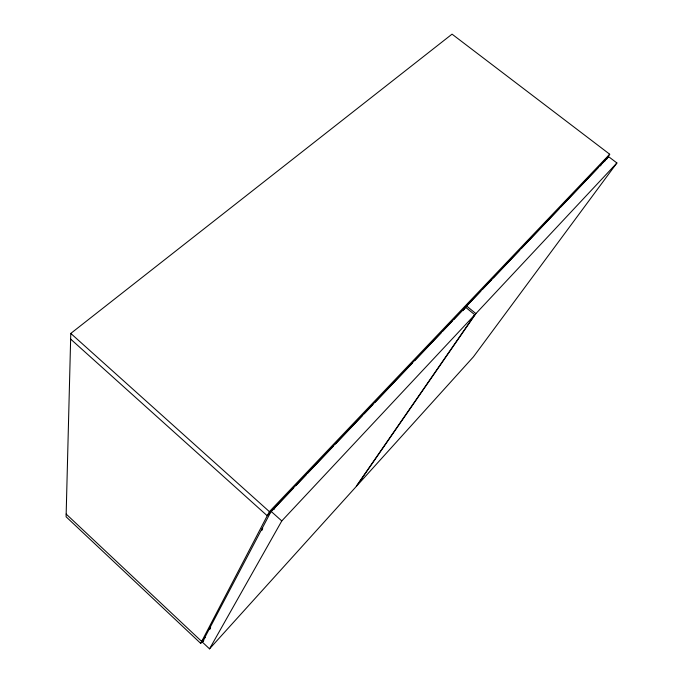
<?xml version="1.0" encoding="UTF-8"?>
<svg xmlns="http://www.w3.org/2000/svg" width="683" height="683" viewBox="0 0 683 683"><rect width="100%" height="100%" fill="white"/><g stroke="black" fill="none" stroke-linecap="round" stroke-linejoin="round"><path stroke-width="1.02" d="M604.378 161.606L609.706 154.23L452.044 34.15L70.784 333.432L66.097 516.792L200.674 643.352L203.551 640.21M200.674 643.352L269.392 511.635L609.706 154.23M202.381 642.122L271.1 511.371L465.388 307.085L474.796 314.769L355.706 487.099L209.536 648.85L202.381 642.122L203.824 640.552M273.909 509.578L274.908 507.7M209.536 648.85L281.78 520.941L474.796 314.769M463.031 310.62L465.388 307.085M464.133 309.467L466.498 305.924L608.519 156.586L616.903 162.981L473.43 356.833L356.577 486.134L475.897 313.599L616.903 162.981M600.237 165.96L601.475 164.236M606.649 159.182L608.519 156.586M205.267 637.495L201.681 641.431L66.166 514.068M293.664 487.961L267.241 515.759L70.639 339.092M295.867 485.647L306.146 474.839M307.615 473.293L333.304 446.281M335.507 443.959L362.664 415.401M364.133 413.855L372.944 404.592M375.146 402.278L412.583 362.904M414.777 360.59L441.209 332.8M442.678 331.255L452.214 321.215M453.683 319.67L480.841 291.112M482.309 289.566L491.854 279.535M493.322 277.99L519.746 250.2M521.214 248.655L559.386 208.511M560.854 206.966L598.282 167.591M600.485 165.277L605.625 159.873M466.498 305.924L475.897 313.599M271.1 511.371L281.78 520.941M70.784 333.432L269.392 511.635M209.843 629.171A10.441 0.692 -48.6 0 1 210.637 627.301M210.057 628.855A9.878 0.649 -48.6 0 1 210.526 627.566M262.076 530.204A13.66 1.264 -48.7 0 1 262.392 528.531M262.281 529.12A12.926 1.195 -48.7 0 1 262.724 528.266"/></g></svg>
